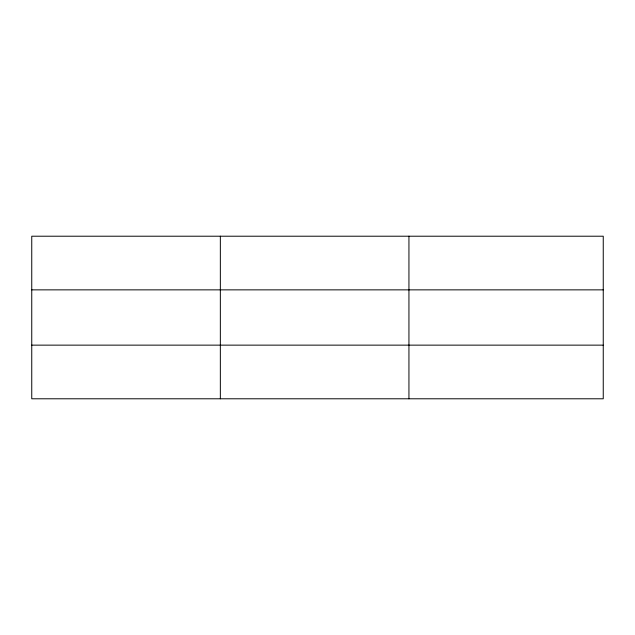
<?xml version="1.0" encoding="UTF-8"?>
<svg xmlns="http://www.w3.org/2000/svg" width="635" height="635" viewBox="0 0 635 635"><rect width="100%" height="100%" fill="white"/><g stroke="black" fill="none" stroke-linecap="round" stroke-linejoin="round"><path stroke-width="0.95" d="M220.345 398.788L220.345 236.212M408.94 398.788L408.94 236.212M603.25 345.138L603.25 398.788L31.75 398.788L31.75 236.212L603.25 236.212L603.25 345.138L31.75 345.138M31.75 289.862L603.25 289.862"/></g></svg>
